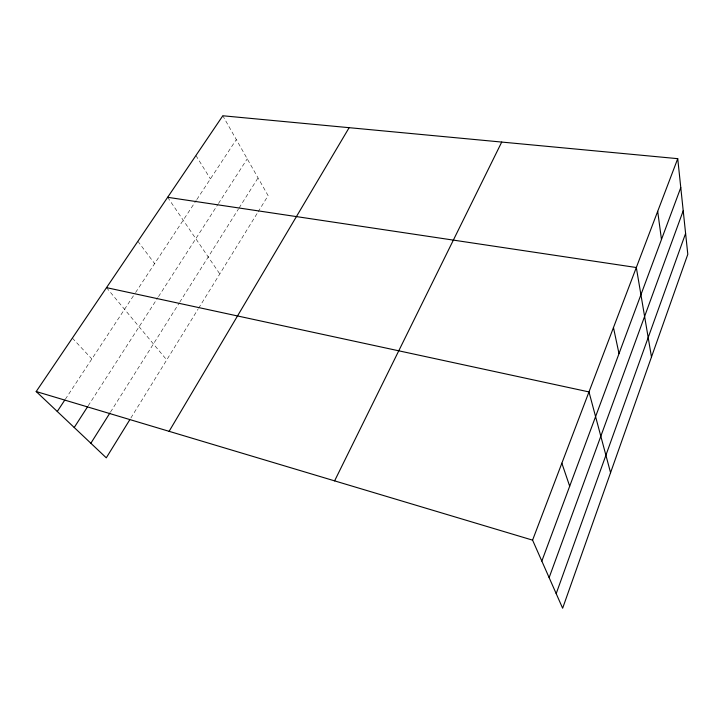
<?xml version="1.0" encoding="UTF-8"?>
<svg xmlns="http://www.w3.org/2000/svg" width="724" height="724" viewBox="0 0 724 724"><rect width="100%" height="100%" fill="white"/><g stroke="black" fill="none" stroke-linecap="round" stroke-linejoin="round"><path stroke-width="0.54" stroke-dasharray="3.62 2.71" d="M130.854 418.029L198.014 309.22M198.602 308.27L257.491 212.865M258.079 211.906L268.115 195.652L222.82 115.768M110.491 412.101L179.109 303.184M179.706 302.234L238.468 208.965M239.056 208.023L258.043 177.887M88.156 405.865L157.868 297.609M158.475 296.668L217.852 204.467M218.467 203.516L247.237 158.828M65.305 399.286L134.99 293.446M135.596 292.514L196.195 200.476M196.819 199.543L236.314 139.56M72.364 338.108L91.848 358.968M106.509 287.645L166.719 359.918M137.877 241.282L154.637 263.608M167.642 197.299L219.788 273.934M195.923 155.515L210.412 178.891"/><path stroke-width="1.09" d="M556.195 593.626L685.601 233.418M549.136 577.625L683.221 210.765M541.833 561.082L680.777 187.607M677.736 158.665L687.8 254.314L562.639 608.232L532.583 540.14L677.736 158.665L222.82 115.768L36.2 391.539L106.283 457.83L129.677 419.92M334.606 480.872L501.723 142.067M169.108 431.323L349.14 127.677M90.871 443.242L109.894 413.042M74.219 427.504L87.55 406.807M57.277 411.476L64.68 400.218M167.642 197.299L636.315 267.518L651.482 357.023M106.509 287.645L588.983 391.919L610.567 472.7M36.2 391.539L532.583 540.14M561.86 463.206L569.688 486.193M613.463 327.574L619.011 353.638M657.691 211.336L661.474 239.499"/></g></svg>
